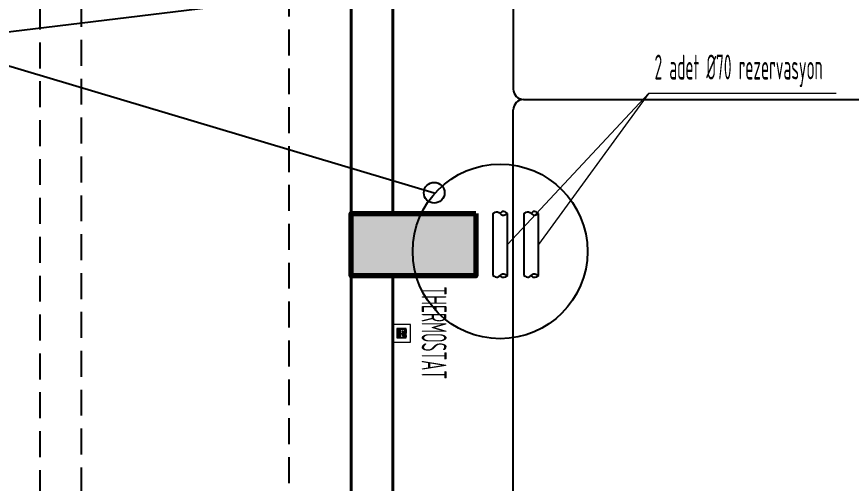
# Model space of a CAD drawing. Header units: centimetres. Extents: x 31 to 22766, y 238 to 3306.
# Drawn here: x 425.8 to 828.1, y 1651.9 to 1877 of the extents above; entities that cross this region are included whole.
import ezdxf
from ezdxf.xclip import XClip

# ---------------------------------------------------------------- set-up
doc = ezdxf.new("R2010")
doc.units = ezdxf.units.CM
doc.header["$XCLIPFRAME"] = 0
for name, pattern in [('ACAD_ISO07W100', [3, 0, -3]), ('HIDDEN', [0.375, 0.25, -0.125]), ('HIDDEN2', [0.1875, 0.125, -0.0625])]:
    doc.linetypes.add(name, pattern=pattern)
for name, color, linetype, lineweight in [('00_BORDA_BETONARME', 5, 'Continuous', 70), ('00_BORDA_DUVAR', 8, 'Continuous', 40), ('00_BORDA_TARAMA', 5, 'Continuous', 9), ('elektr.k anahtar-priz', 4, 'Continuous', 0), ('Elektrik Anahtar Priz.', 4, 'Continuous', 0), ('M-HAP-DATA', 42, 'Continuous', 0)]:
    doc.layers.add(name, color=color, linetype=linetype, lineweight=lineweight)
for name, color, linetype in [('izdüşüm', 8, 'ACAD_ISO07W100'), ('M-CİHAZ', 7, 'Continuous'), ('M-VRF-BORU', 3, 'Continuous')]:
    doc.layers.add(name, color=color, linetype=linetype)
doc.styles.add('240402_MXM-MLT-DD-MG-E-108-200-SUPERPOZE$0$Standard', font='geniso.shx')
doc.styles.add('MENFEZ', font='GENISO.shx')

# ---------------------------------------------------------------- blocks, each defined once
blk = doc.blocks.new('BETONARME PLANI')
at = {"layer": '00_BORDA_TARAMA'}
h = blk.add_hatch(dxfattribs=at)
h.set_pattern_fill('ANSI36', color=256)
h.set_pattern_definition([(45, (25862.2684, -18283.2323), (1.68379802, 6.1739261), [7.9375, -1.5875, 0, -1.5875])])
h.paths.add_polyline_path([(37985.64, 1232.62), (37985.64, 1202.62), (37925.64, 1202.62), (37925.64, 1232.62)])
h.paths.add_polyline_path([(37955.64, 902.62), (37985.64, 902.62), (37985.64, 842.62), (37955.64, 842.62)])
h.paths.add_polyline_path([(37985.64, 1792.62), (37985.64, 1762.62), (37925.64, 1762.62), (37925.64, 1792.62)])
h.paths.add_polyline_path([(37090.64, 842.62), (37130.64, 842.62), (37130.64, 882.62), (37090.64, 882.62)])
h.paths.add_polyline_path([(37985.64, 352.62), (37985.64, 322.62), (37925.64, 322.62), (37925.64, 352.62)])
h.paths.add_polyline_path([(37090.64, 1272.62), (37130.64, 1272.62), (37130.64, 1312.62), (37090.64, 1312.62)])
h.paths.add_polyline_path([(37555.64, 1302.62), (37585.64, 1302.62), (37585.64, 1202.62), (37555.64, 1202.62)])
h.paths.add_polyline_path([(37100.64, 382.62), (37130.64, 382.62), (37130.64, 322.62), (37100.64, 322.62)])
h.paths.add_polyline_path([(37130.64, 1752.62), (37130.64, 1792.62), (37100.64, 1792.62), (37100.64, 1752.62)])
h.paths.add_polyline_path([(37585.64, 352.62), (37585.64, 322.62), (37525.64, 322.62), (37525.64, 352.62)])
h.paths.add_polyline_path([(37585.64, 842.62), (37560.64, 842.62), (37560.64, 992.62), (37585.64, 992.62)])
h.paths.add_polyline_path([(36035.64, 382.62), (36065.64, 382.62), (36065.64, 322.62), (36035.64, 322.62)])
h.paths.add_polyline_path([(36645.64, 1792.62), (36675.64, 1792.62), (36675.64, 1732.62), (36645.64, 1732.62)])
h.paths.add_polyline_path([(35505.64, 382.62), (35535.64, 382.62), (35535.64, 322.62), (35505.64, 322.62)])
h.paths.add_polyline_path([(36065.64, 1792.62), (36065.64, 1767.62), (35915.64, 1767.62), (35915.64, 1792.62)])
h.paths.add_polyline_path([(37585.64, 1792.62), (37585.64, 1762.62), (37525.64, 1762.62), (37525.64, 1792.62)])
h.paths.add_polyline_path([(36645.64, 382.62), (36675.64, 382.62), (36675.64, 322.62), (36645.64, 322.62)])
h.paths.add_polyline_path([(36645.64, 902.62), (36675.64, 902.62), (36675.64, 842.62), (36645.64, 842.62)])
h.paths.add_polyline_path([(36065.64, 1297.62), (36065.64, 1272.62), (35915.64, 1272.62), (35915.64, 1297.62)])
h.paths.add_polyline_path([(35565.64, 1302.62), (35565.64, 1272.62), (35505.64, 1272.62), (35505.64, 1302.62)])
h.paths.add_polyline_path([(36035.64, 902.62), (36065.64, 902.62), (36065.64, 842.62), (36035.64, 842.62)])
h.paths.add_polyline_path([(35505.64, 902.62), (35535.64, 902.62), (35535.64, 842.62), (35505.64, 842.62)])
h.paths.add_polyline_path([(34925.64, 352.62), (34925.64, 322.62), (34865.64, 322.62), (34865.64, 352.62)])
h.paths.add_polyline_path([(34865.64, 992.62), (34890.64, 992.62), (34890.64, 842.62), (34865.64, 842.62)])
h.paths.add_polyline_path([(34925.64, 1792.62), (34925.64, 1762.62), (34865.64, 1762.62), (34865.64, 1792.62)])
h.paths.add_polyline_path([(34925.64, 1302.62), (34925.64, 1272.62), (34865.64, 1272.62), (34865.64, 1302.62)])
h.paths.add_polyline_path([(36645.64, 1332.62), (36675.64, 1332.62), (36675.64, 1272.62), (36645.64, 1272.62)])
h.paths.add_polyline_path([(35505.64, 1762.62), (35505.64, 1792.62), (35565.64, 1792.62), (35565.64, 1762.62)])
at = {"layer": '00_BORDA_BETONARME', "lineweight": 70, "ltscale": 3}
blk.add_lwpolyline([(34925.64, 1302.62), (34925.64, 1272.62), (34865.64, 1272.62), (34865.64, 1302.62)], close=True, dxfattribs=at)
blk = doc.blocks.new('DUVAR PLANI')
at = {"layer": '00_BORDA_DUVAR', "lineweight": 40}
for points in [[(34885.64, 6302.62), (34885.64, 6472.62), (34865.64, 6472.62), (34865.64, 6302.62)], [(34885.64, 6272.62), (34885.64, 6162.62), (34865.64, 6162.62), (34865.64, 6272.62)]]:
    blk.add_lwpolyline(points, dxfattribs=at)
blk.add_blockref('BETONARME PLANI', (0, 5000))
blk = doc.blocks.new('REZERVASYON BOŞLUKLARI')
at = {"color": 6}
blk.add_lwpolyline([(1017.03, -657.97), (383.07, -735.25), (627.03, -807.97)], dxfattribs=at)
blk.add_circle((627.03, -807.97), 5, dxfattribs=at)
blk = doc.blocks.new('G$C59B2B4D2')
at = {"color": 6}
blk.add_blockref('REZERVASYON BOŞLUKLARI', (-647.03, 1767.97), dxfattribs=at)
blk = doc.blocks.new('termostat')
at = {"layer": 'elektr.k anahtar-priz', "lineweight": 5}
for p, q in [((42956.65, 2726.3, -297.18), (42956.65, 2726.15, -297.18)), ((42956.68, 2726.11, -297.18), (42956.69, 2726.11, -297.18)), ((42956.71, 2726.15, -297.18), (42956.71, 2726.3, -297.18)), ((42956.74, 2726.34, -297.18), (42956.79, 2726.34, -297.18)), ((42956.82, 2726.3, -297.18), (42956.82, 2726.15, -297.18)), ((42956.85, 2726.11, -297.18), (42956.86, 2726.11, -297.18)), ((42956.88, 2726.15, -297.18), (42956.88, 2726.3, -297.18)), ((42956.91, 2726.34, -297.18), (42956.97, 2726.34, -297.18)), ((42956.99, 2726.3, -297.18), (42956.99, 2726.15, -297.18)), ((42957.02, 2726.11, -297.18), (42957.03, 2726.11, -297.18)), ((42957.05, 2726.15, -297.18), (42957.05, 2726.3, -297.18)), ((42957.08, 2726.34, -297.18), (42957.14, 2726.34, -297.18)), ((42957.16, 2726.3, -297.18), (42957.16, 2726.15, -297.18)), ((42957.19, 2726.11, -297.18), (42957.2, 2726.11, -297.18)), ((42957.23, 2726.15, -297.18), (42957.23, 2726.3, -297.18)), ((42957.25, 2726.34, -297.18), (42957.31, 2726.34, -297.18)), ((42957.33, 2726.3, -297.18), (42957.33, 2726.15, -297.18)), ((42957.36, 2726.11, -297.18), (42957.37, 2726.11, -297.18)), ((42957.4, 2726.15, -297.18), (42957.4, 2726.3, -297.18)), ((42957.42, 2726.34, -297.18), (42957.48, 2726.34, -297.18)), ((42957.5, 2726.3, -297.18), (42957.5, 2726.15, -297.18)), ((42957.53, 2726.11, -297.18), (42957.54, 2726.11, -297.18)), ((42957.57, 2726.15, -297.18), (42957.57, 2726.3, -297.18)), ((42957.59, 2726.34, -297.18), (42957.65, 2726.34, -297.18)), ((42957.68, 2726.3, -297.18), (42957.68, 2726.15, -297.18)), ((42957.7, 2726.11, -297.18), (42957.71, 2726.11, -297.18)), ((42957.74, 2726.15, -297.18), (42957.74, 2726.3, -297.18)), ((42957.76, 2726.34, -297.18), (42957.82, 2726.34, -297.18)), ((42957.85, 2726.3, -297.18), (42957.85, 2726.15, -297.18)), ((42957.87, 2726.11, -297.18), (42957.88, 2726.11, -297.18)), ((42957.91, 2726.15, -297.18), (42957.91, 2726.3, -297.18)), ((42957.93, 2726.34, -297.18), (42957.99, 2726.34, -297.18)), ((42958.02, 2726.3, -297.18), (42958.02, 2726.15, -297.18)), ((42958.04, 2726.11, -297.18), (42958.05, 2726.11, -297.18)), ((42958.08, 2726.15, -297.18), (42958.08, 2726.3, -297.18)), ((42958.11, 2726.34, -297.18), (42958.16, 2726.34, -297.18)), ((42958.19, 2726.3, -297.18), (42958.19, 2726.15, -297.18)), ((42958.21, 2726.11, -297.18), (42958.22, 2726.11, -297.18)), ((42958.25, 2726.15, -297.18), (42958.25, 2726.3, -297.18)), ((42958.28, 2726.34, -297.18), (42958.33, 2726.34, -297.18)), ((42958.36, 2726.3, -297.18), (42958.36, 2726.15, -297.18)), ((42958.39, 2726.11, -297.18), (42958.39, 2726.11, -297.18)), ((42958.42, 2726.15, -297.18), (42958.42, 2726.3, -297.18)), ((42958.45, 2726.34, -297.18), (42958.5, 2726.34, -297.18)), ((42958.53, 2726.3, -297.18), (42958.53, 2726.15, -297.18)), ((42958.56, 2726.11, -297.18), (42958.57, 2726.11, -297.18)), ((42958.59, 2726.15, -297.18), (42958.59, 2726.3, -297.18)), ((42958.62, 2726.34, -297.18), (42958.67, 2726.34, -297.18)), ((42958.7, 2726.3, -297.18), (42958.7, 2726.15, -297.18)), ((42958.73, 2726.11, -297.18), (42958.74, 2726.11, -297.18)), ((42958.76, 2726.15, -297.18), (42958.76, 2726.3, -297.18)), ((42958.79, 2726.34, -297.18), (42958.84, 2726.34, -297.18)), ((42958.87, 2726.3, -297.18), (42958.87, 2726.15, -297.18)), ((42958.9, 2726.11, -297.18), (42958.91, 2726.11, -297.18)), ((42958.93, 2726.15, -297.18), (42958.93, 2726.3, -297.18)), ((42958.96, 2726.34, -297.18), (42959.02, 2726.34, -297.18)), ((42959.04, 2726.3, -297.18), (42959.04, 2726.15, -297.18)), ((42959.07, 2726.11, -297.18), (42959.08, 2726.11, -297.18)), ((42959.1, 2726.15, -297.18), (42959.1, 2726.3, -297.18)), ((42959.13, 2726.34, -297.18), (42959.19, 2726.34, -297.18)), ((42959.21, 2726.3, -297.18), (42959.21, 2726.15, -297.18)), ((42959.24, 2726.11, -297.18), (42959.25, 2726.11, -297.18)), ((42959.27, 2726.15, -297.18), (42959.27, 2726.3, -297.18)), ((42959.3, 2726.34, -297.18), (42959.36, 2726.34, -297.18)), ((42959.38, 2726.3, -297.18), (42959.38, 2726.15, -297.18)), ((42959.41, 2726.11, -297.18), (42959.42, 2726.11, -297.18)), ((42959.45, 2726.15, -297.18), (42959.45, 2726.3, -297.18)), ((42959.47, 2726.34, -297.18), (42959.53, 2726.34, -297.18)), ((42959.55, 2726.3, -297.18), (42959.55, 2726.15, -297.18)), ((42959.58, 2726.11, -297.18), (42959.59, 2726.11, -297.18)), ((42959.62, 2726.15, -297.18), (42959.62, 2726.3, -297.18)), ((42959.64, 2726.34, -297.18), (42959.7, 2726.34, -297.18)), ((42959.73, 2726.3, -297.18), (42959.73, 2726.15, -297.18)), ((42959.75, 2726.11, -297.18), (42959.76, 2726.11, -297.18)), ((42959.79, 2726.15, -297.18), (42959.79, 2726.3, -297.18)), ((42959.81, 2726.34, -297.18), (42959.87, 2726.34, -297.18)), ((42959.9, 2726.3, -297.18), (42959.9, 2726.15, -297.18)), ((42959.92, 2726.11, -297.18), (42959.93, 2726.11, -297.18)), ((42959.96, 2726.15, -297.18), (42959.96, 2726.3, -297.18)), ((42959.98, 2726.34, -297.18), (42960.04, 2726.34, -297.18)), ((42960.07, 2726.3, -297.18), (42960.07, 2726.15, -297.18)), ((42960.09, 2726.11, -297.18), (42960.1, 2726.11, -297.18)), ((42960.13, 2726.15, -297.18), (42960.13, 2726.3, -297.18)), ((42956.65, 2721.88, -297.18), (42956.65, 2722.03, -297.18)), ((42956.68, 2722.07, -297.18), (42956.69, 2722.07, -297.18)), ((42956.71, 2722.03, -297.18), (42956.71, 2721.88, -297.18)), ((42956.74, 2721.84, -297.18), (42956.79, 2721.84, -297.18)), ((42956.82, 2721.88, -297.18), (42956.82, 2722.03, -297.18)), ((42956.85, 2722.07, -297.18), (42956.86, 2722.07, -297.18)), ((42956.88, 2722.03, -297.18), (42956.88, 2721.88, -297.18)), ((42956.91, 2721.84, -297.18), (42956.97, 2721.84, -297.18)), ((42956.99, 2721.88, -297.18), (42956.99, 2722.03, -297.18)), ((42957.02, 2722.07, -297.18), (42957.03, 2722.07, -297.18)), ((42957.05, 2722.03, -297.18), (42957.05, 2721.88, -297.18)), ((42957.08, 2721.84, -297.18), (42957.14, 2721.84, -297.18)), ((42957.16, 2721.88, -297.18), (42957.16, 2722.03, -297.18)), ((42957.19, 2722.07, -297.18), (42957.2, 2722.07, -297.18)), ((42957.23, 2722.03, -297.18), (42957.23, 2721.88, -297.18)), ((42957.25, 2721.84, -297.18), (42957.31, 2721.84, -297.18)), ((42957.33, 2721.88, -297.18), (42957.33, 2722.03, -297.18)), ((42957.36, 2722.07, -297.18), (42957.37, 2722.07, -297.18)), ((42957.4, 2722.03, -297.18), (42957.4, 2721.88, -297.18)), ((42957.42, 2721.84, -297.18), (42957.48, 2721.84, -297.18)), ((42957.5, 2721.88, -297.18), (42957.5, 2722.03, -297.18)), ((42957.53, 2722.07, -297.18), (42957.54, 2722.07, -297.18)), ((42957.57, 2722.03, -297.18), (42957.57, 2721.88, -297.18)), ((42957.59, 2721.84, -297.18), (42957.65, 2721.84, -297.18)), ((42957.68, 2721.88, -297.18), (42957.68, 2722.03, -297.18)), ((42957.7, 2722.07, -297.18), (42957.71, 2722.07, -297.18)), ((42957.74, 2722.03, -297.18), (42957.74, 2721.88, -297.18)), ((42957.76, 2721.84, -297.18), (42957.82, 2721.84, -297.18)), ((42957.85, 2721.88, -297.18), (42957.85, 2722.03, -297.18)), ((42957.87, 2722.07, -297.18), (42957.88, 2722.07, -297.18)), ((42957.91, 2722.03, -297.18), (42957.91, 2721.88, -297.18)), ((42957.93, 2721.84, -297.18), (42957.99, 2721.84, -297.18)), ((42958.02, 2721.88, -297.18), (42958.02, 2722.03, -297.18)), ((42958.04, 2722.07, -297.18), (42958.05, 2722.07, -297.18)), ((42958.08, 2722.03, -297.18), (42958.08, 2721.88, -297.18)), ((42958.11, 2721.84, -297.18), (42958.16, 2721.84, -297.18)), ((42958.19, 2721.88, -297.18), (42958.19, 2722.03, -297.18)), ((42958.21, 2722.07, -297.18), (42958.22, 2722.07, -297.18)), ((42958.25, 2722.03, -297.18), (42958.25, 2721.88, -297.18)), ((42958.28, 2721.84, -297.18), (42958.33, 2721.84, -297.18)), ((42958.36, 2721.88, -297.18), (42958.36, 2722.03, -297.18)), ((42958.39, 2722.07, -297.18), (42958.39, 2722.07, -297.18)), ((42958.42, 2722.03, -297.18), (42958.42, 2721.88, -297.18)), ((42958.45, 2721.84, -297.18), (42958.5, 2721.84, -297.18)), ((42958.53, 2721.88, -297.18), (42958.53, 2722.03, -297.18)), ((42958.56, 2722.07, -297.18), (42958.57, 2722.07, -297.18)), ((42958.59, 2722.03, -297.18), (42958.59, 2721.88, -297.18)), ((42958.62, 2721.84, -297.18), (42958.67, 2721.84, -297.18)), ((42958.7, 2721.88, -297.18), (42958.7, 2722.03, -297.18)), ((42958.73, 2722.07, -297.18), (42958.74, 2722.07, -297.18)), ((42958.76, 2722.03, -297.18), (42958.76, 2721.88, -297.18)), ((42958.79, 2721.84, -297.18), (42958.84, 2721.84, -297.18)), ((42958.87, 2721.88, -297.18), (42958.87, 2722.03, -297.18)), ((42958.9, 2722.07, -297.18), (42958.91, 2722.07, -297.18)), ((42958.93, 2722.03, -297.18), (42958.93, 2721.88, -297.18)), ((42958.96, 2721.84, -297.18), (42959.02, 2721.84, -297.18)), ((42959.04, 2721.88, -297.18), (42959.04, 2722.03, -297.18)), ((42959.07, 2722.07, -297.18), (42959.08, 2722.07, -297.18)), ((42959.1, 2722.03, -297.18), (42959.1, 2721.88, -297.18)), ((42959.13, 2721.84, -297.18), (42959.19, 2721.84, -297.18)), ((42959.21, 2721.88, -297.18), (42959.21, 2722.03, -297.18)), ((42959.24, 2722.07, -297.18), (42959.25, 2722.07, -297.18)), ((42959.27, 2722.03, -297.18), (42959.27, 2721.88, -297.18)), ((42959.3, 2721.84, -297.18), (42959.36, 2721.84, -297.18)), ((42959.38, 2721.88, -297.18), (42959.38, 2722.03, -297.18)), ((42959.41, 2722.07, -297.18), (42959.42, 2722.07, -297.18)), ((42959.45, 2722.03, -297.18), (42959.45, 2721.88, -297.18)), ((42959.47, 2721.84, -297.18), (42959.53, 2721.84, -297.18)), ((42959.55, 2721.88, -297.18), (42959.55, 2722.03, -297.18)), ((42959.58, 2722.07, -297.18), (42959.59, 2722.07, -297.18)), ((42959.62, 2722.03, -297.18), (42959.62, 2721.88, -297.18)), ((42959.64, 2721.84, -297.18), (42959.7, 2721.84, -297.18)), ((42959.73, 2721.88, -297.18), (42959.73, 2722.03, -297.18)), ((42959.75, 2722.07, -297.18), (42959.76, 2722.07, -297.18)), ((42959.79, 2722.03, -297.18), (42959.79, 2721.88, -297.18)), ((42959.81, 2721.84, -297.18), (42959.87, 2721.84, -297.18)), ((42959.9, 2721.88, -297.18), (42959.9, 2722.03, -297.18)), ((42959.92, 2722.07, -297.18), (42959.93, 2722.07, -297.18)), ((42959.96, 2722.03, -297.18), (42959.96, 2721.88, -297.18)), ((42959.98, 2721.84, -297.18), (42960.04, 2721.84, -297.18)), ((42960.07, 2721.88, -297.18), (42960.07, 2722.03, -297.18)), ((42960.09, 2722.07, -297.18), (42960.1, 2722.07, -297.18)), ((42960.13, 2722.03, -297.18), (42960.13, 2721.88, -297.18))]:
    blk.add_line(p, q, dxfattribs=at)
at = {"layer": 'elektr.k anahtar-priz', "color": 6, "lineweight": 5}
for points in [[(42954.14, 2719.84), (42962.64, 2719.84), (42962.64, 2728.34), (42954.14, 2728.34)], [(42956.14, 2721.84), (42960.64, 2721.84), (42960.64, 2726.34), (42956.14, 2726.34)]]:
    blk.add_lwpolyline(points, close=True, dxfattribs=at)
at = {"layer": 'elektr.k anahtar-priz', "lineweight": 5}
for points in [[(42956.33, 2722.99), (42960.42, 2722.99), (42960.42, 2725.9), (42956.33, 2725.9)], [(42956.5, 2723.36), (42960.23, 2723.36), (42960.23, 2725.5), (42956.5, 2725.5)], [(42957.4, 2724.34), (42957.47, 2724.65), (42957.43, 2724.73), (42957.34, 2724.65), (42957.27, 2724.34), (42957.34, 2724.28)], [(42957.35, 2724.26), (42957.39, 2724.19), (42957.72, 2724.19), (42957.8, 2724.27), (42957.75, 2724.32), (42957.41, 2724.32)], [(42957.44, 2724.75), (42957.48, 2724.67), (42957.81, 2724.67), (42957.89, 2724.75), (42957.84, 2724.8), (42957.5, 2724.8)], [(42957.53, 2725.23), (42957.57, 2725.16), (42957.9, 2725.16), (42957.99, 2725.23), (42957.93, 2725.28), (42957.6, 2725.28)], [(42957.99, 2724.83), (42958.06, 2725.14), (42958.02, 2725.21), (42957.93, 2725.13), (42957.86, 2724.82), (42957.92, 2724.77)], [(42958.21, 2724.83), (42958.27, 2725.14), (42958.23, 2725.21), (42958.14, 2725.13), (42958.08, 2724.82), (42958.14, 2724.77)], [(42958.58, 2724.34), (42958.64, 2724.65), (42958.6, 2724.73), (42958.51, 2724.65), (42958.45, 2724.34), (42958.51, 2724.28)], [(42958.68, 2724.83), (42958.75, 2725.14), (42958.71, 2725.21), (42958.62, 2725.13), (42958.55, 2724.82), (42958.62, 2724.77)], [(42958.83, 2724.34), (42958.9, 2724.65), (42958.86, 2724.73), (42958.77, 2724.65), (42958.7, 2724.34), (42958.77, 2724.28)], [(42958.78, 2724.26), (42958.82, 2724.19), (42959.15, 2724.19), (42959.23, 2724.27), (42959.17, 2724.32), (42958.84, 2724.32)], [(42958.93, 2724.83), (42958.99, 2725.14), (42958.95, 2725.21), (42958.86, 2725.13), (42958.8, 2724.82), (42958.86, 2724.77)], [(42958.96, 2725.23), (42959, 2725.16), (42959.33, 2725.16), (42959.42, 2725.23), (42959.36, 2725.28), (42959.02, 2725.28)], [(42959.31, 2724.34), (42959.37, 2724.65), (42959.33, 2724.73), (42959.24, 2724.65), (42959.18, 2724.34), (42959.24, 2724.28)], [(42959.42, 2724.83), (42959.49, 2725.14), (42959.44, 2725.21), (42959.36, 2725.13), (42959.29, 2724.82), (42959.35, 2724.77)], [(42959.8, 2724.91), (42959.83, 2725.03), (42959.81, 2725.06), (42959.78, 2725.03), (42959.75, 2724.91), (42959.78, 2724.89)], [(42959.79, 2724.87), (42959.8, 2724.84), (42959.95, 2724.84), (42959.98, 2724.87), (42959.96, 2724.89), (42959.81, 2724.89)], [(42959.85, 2725.11), (42959.87, 2725.22), (42959.86, 2725.25), (42959.82, 2725.22), (42959.8, 2725.1), (42959.82, 2725.08)], [(42959.86, 2725.27), (42959.88, 2725.24), (42960.02, 2725.24), (42960.06, 2725.27), (42960.03, 2725.29), (42959.89, 2725.29)]]:
    blk.add_lwpolyline(points, close=True, dxfattribs=at)
at = {"layer": 'elektr.k anahtar-priz', "lineweight": 5, "elevation": -297.18}
blk.add_lwpolyline([(42958.15, 2724.75), (42958.19, 2724.67), (42958.52, 2724.67), (42958.6, 2724.75), (42958.54, 2724.8), (42958.21, 2724.8)], close=True, dxfattribs=at)
at = {"layer": 'elektr.k anahtar-priz', "lineweight": 5}
for points in [[(42957.85, 2722.57), (42957.7, 2722.57), (42957.86, 2722.45)], [(42957.94, 2722.57), (42958.08, 2722.57), (42957.92, 2722.45)], [(42958.81, 2722.46), (42958.67, 2722.46), (42958.83, 2722.58)], [(42958.9, 2722.46), (42959.05, 2722.46), (42958.89, 2722.58)]]:
    blk.add_lwpolyline(points, dxfattribs=at)
for centre, radius in [((42958.64, 2724.24, -297.18), 0.0352), ((42959.7, 2725.23, -297.18), 0.0522), ((42956.92, 2722.52, -297.18), 0.106)]:
    blk.add_circle(centre, radius, dxfattribs=at)
at = {"layer": 'elektr.k anahtar-priz', "lineweight": 5, "extrusion": (0, 0, -1)}
for centre in [(-42956.92, 2722.52, 297.18), (-42957.89, 2722.52, 297.18), (-42958.86, 2722.52, 297.18), (-42959.83, 2722.52, 297.18)]:
    blk.add_circle(centre, 0.347, dxfattribs=at)
for centre, radius, start, end in [((-42957.64, 2722.59, 297.18), 0.03, 307.2092, 90), ((-42957.85, 2722.43, 297.18), 0.025, 180, 307.2092), ((-42957.85, 2722.6, 297.18), 0.025, 90, 180), ((-42957.85, 2722.6, 297.18), 0.025, 180, 270), ((-42957.85, 2722.43, 297.18), 0.025, 127.2092, 180), ((-42958.9, 2722.6, 297.18), 0.025, 0, 127.2092), ((-42958.9, 2722.6, 297.18), 0.025, 307.2092, 0), ((-42958.9, 2722.43, 297.18), 0.025, 0, 90), ((-42958.9, 2722.43, 297.18), 0.025, 270, 0), ((-42959.11, 2722.44, 297.18), 0.03, 127.2092, 270), ((-42959.64, 2722.47, 297.18), 0.025, 346.8608, 90), ((-42959.64, 2722.47, 297.18), 0.025, 90, 166.8608), ((-42959.78, 2722.32, 297.18), 0.025, 180, 283.1392), ((-42959.78, 2722.32, 297.18), 0.025, 103.1392, 180), ((-42959.87, 2722.71, 297.18), 0.025, 0, 103.1392), ((-42959.87, 2722.71, 297.18), 0.025, 283.1392, 0), ((-42959.87, 2722.32, 297.18), 0.025, 0, 76.8608), ((-42959.87, 2722.32, 297.18), 0.025, 256.8608, 0), ((-42960.02, 2722.56, 297.18), 0.025, 270, 346.8608), ((-42960.02, 2722.47, 297.18), 0.025, 13.1392, 90), ((-42960.02, 2722.56, 297.18), 0.025, 166.8608, 270), ((-42960.02, 2722.47, 297.18), 0.025, 90, 193.1392)]:
    blk.add_arc(centre, radius, start, end, dxfattribs=at)
at = {"layer": 'elektr.k anahtar-priz', "lineweight": 5}
for centre, radius, start, end in [((42957.94, 2722.6, -297.18), 0.025, 90, 180), ((42957.94, 2722.6, -297.18), 0.025, 180, 270), ((42957.94, 2722.43, -297.18), 0.025, 127.2092, 180), ((42957.94, 2722.43, -297.18), 0.025, 180, 307.2092), ((42958.14, 2722.59, -297.18), 0.03, 307.2092, 90), ((42958.61, 2722.44, -297.18), 0.03, 127.2092, 270), ((42958.81, 2722.6, -297.18), 0.025, 0, 127.2092), ((42958.81, 2722.43, -297.18), 0.025, 0, 90), ((42958.81, 2722.43, -297.18), 0.025, 270, 0), ((42958.81, 2722.6, -297.18), 0.025, 307.2092, 0), ((42959.64, 2722.56, -297.18), 0.025, 166.8608, 270), ((42959.64, 2722.56, -297.18), 0.025, 270, 346.8608), ((42959.78, 2722.71, -297.18), 0.025, 0, 103.1392), ((42959.78, 2722.71, -297.18), 0.025, 283.1392, 0)]:
    blk.add_arc(centre, radius, start, end, dxfattribs=at)
for points, weights in [([(42956.62, 2726.34, -297.18), (42956.65, 2726.34, -297.18), (42956.65, 2726.3, -297.18)], [1, 0.707106781187, 1]), ([(42956.65, 2726.15, -297.18), (42956.65, 2726.11, -297.18), (42956.68, 2726.11, -297.18)], [1, 0.707106781187, 1]), ([(42956.69, 2726.11, -297.18), (42956.71, 2726.11, -297.18), (42956.71, 2726.15, -297.18)], [1, 0.707106781187, 1]), ([(42956.71, 2726.3, -297.18), (42956.71, 2726.34, -297.18), (42956.74, 2726.34, -297.18)], [1, 0.707106781187, 1]), ([(42956.79, 2726.34, -297.18), (42956.82, 2726.34, -297.18), (42956.82, 2726.3, -297.18)], [1, 0.707106781187, 1]), ([(42956.82, 2726.15, -297.18), (42956.82, 2726.11, -297.18), (42956.85, 2726.11, -297.18)], [1, 0.707106781187, 1]), ([(42956.86, 2726.11, -297.18), (42956.88, 2726.11, -297.18), (42956.88, 2726.15, -297.18)], [1, 0.707106781187, 1]), ([(42956.88, 2726.3, -297.18), (42956.88, 2726.34, -297.18), (42956.91, 2726.34, -297.18)], [1, 0.707106781187, 1]), ([(42956.97, 2726.34, -297.18), (42956.99, 2726.34, -297.18), (42956.99, 2726.3, -297.18)], [1, 0.707106781187, 1]), ([(42956.99, 2726.15, -297.18), (42956.99, 2726.11, -297.18), (42957.02, 2726.11, -297.18)], [1, 0.707106781187, 1]), ([(42957.03, 2726.11, -297.18), (42957.05, 2726.11, -297.18), (42957.05, 2726.15, -297.18)], [1, 0.707106781187, 1]), ([(42957.05, 2726.3, -297.18), (42957.05, 2726.34, -297.18), (42957.08, 2726.34, -297.18)], [1, 0.707106781187, 1]), ([(42957.14, 2726.34, -297.18), (42957.16, 2726.34, -297.18), (42957.16, 2726.3, -297.18)], [1, 0.707106781187, 1]), ([(42957.16, 2726.15, -297.18), (42957.16, 2726.11, -297.18), (42957.19, 2726.11, -297.18)], [1, 0.707106781187, 1]), ([(42957.2, 2726.11, -297.18), (42957.23, 2726.11, -297.18), (42957.23, 2726.15, -297.18)], [1, 0.707106781187, 1]), ([(42957.23, 2726.3, -297.18), (42957.23, 2726.34, -297.18), (42957.25, 2726.34, -297.18)], [1, 0.707106781187, 1]), ([(42957.31, 2726.34, -297.18), (42957.33, 2726.34, -297.18), (42957.33, 2726.3, -297.18)], [1, 0.707106781187, 1]), ([(42957.33, 2726.15, -297.18), (42957.33, 2726.11, -297.18), (42957.36, 2726.11, -297.18)], [1, 0.707106781187, 1]), ([(42957.37, 2726.11, -297.18), (42957.4, 2726.11, -297.18), (42957.4, 2726.15, -297.18)], [1, 0.707106781187, 1]), ([(42957.4, 2726.3, -297.18), (42957.4, 2726.34, -297.18), (42957.42, 2726.34, -297.18)], [1, 0.707106781187, 1]), ([(42957.48, 2726.34, -297.18), (42957.5, 2726.34, -297.18), (42957.5, 2726.3, -297.18)], [1, 0.707106781187, 1]), ([(42957.5, 2726.15, -297.18), (42957.5, 2726.11, -297.18), (42957.53, 2726.11, -297.18)], [1, 0.707106781187, 1]), ([(42957.54, 2726.11, -297.18), (42957.57, 2726.11, -297.18), (42957.57, 2726.15, -297.18)], [1, 0.707106781187, 1]), ([(42957.57, 2726.3, -297.18), (42957.57, 2726.34, -297.18), (42957.59, 2726.34, -297.18)], [1, 0.707106781187, 1]), ([(42957.65, 2726.34, -297.18), (42957.68, 2726.34, -297.18), (42957.68, 2726.3, -297.18)], [1, 0.707106781187, 1]), ([(42957.68, 2726.15, -297.18), (42957.68, 2726.11, -297.18), (42957.7, 2726.11, -297.18)], [1, 0.707106781187, 1]), ([(42957.71, 2726.11, -297.18), (42957.74, 2726.11, -297.18), (42957.74, 2726.15, -297.18)], [1, 0.707106781187, 1]), ([(42957.74, 2726.3, -297.18), (42957.74, 2726.34, -297.18), (42957.76, 2726.34, -297.18)], [1, 0.707106781187, 1]), ([(42957.82, 2726.34, -297.18), (42957.85, 2726.34, -297.18), (42957.85, 2726.3, -297.18)], [1, 0.707106781187, 1]), ([(42957.85, 2726.15, -297.18), (42957.85, 2726.11, -297.18), (42957.87, 2726.11, -297.18)], [1, 0.707106781187, 1]), ([(42957.88, 2726.11, -297.18), (42957.91, 2726.11, -297.18), (42957.91, 2726.15, -297.18)], [1, 0.707106781187, 1]), ([(42957.91, 2726.3, -297.18), (42957.91, 2726.34, -297.18), (42957.93, 2726.34, -297.18)], [1, 0.707106781187, 1]), ([(42957.99, 2726.34, -297.18), (42958.02, 2726.34, -297.18), (42958.02, 2726.3, -297.18)], [1, 0.707106781187, 1]), ([(42958.02, 2726.15, -297.18), (42958.02, 2726.11, -297.18), (42958.04, 2726.11, -297.18)], [1, 0.707106781187, 1]), ([(42958.05, 2726.11, -297.18), (42958.08, 2726.11, -297.18), (42958.08, 2726.15, -297.18)], [1, 0.707106781187, 1]), ([(42958.08, 2726.3, -297.18), (42958.08, 2726.34, -297.18), (42958.11, 2726.34, -297.18)], [1, 0.707106781187, 1]), ([(42958.16, 2726.34, -297.18), (42958.19, 2726.34, -297.18), (42958.19, 2726.3, -297.18)], [1, 0.707106781187, 1]), ([(42958.19, 2726.15, -297.18), (42958.19, 2726.11, -297.18), (42958.21, 2726.11, -297.18)], [1, 0.707106781187, 1]), ([(42958.22, 2726.11, -297.18), (42958.25, 2726.11, -297.18), (42958.25, 2726.15, -297.18)], [1, 0.707106781187, 1]), ([(42958.25, 2726.3, -297.18), (42958.25, 2726.34, -297.18), (42958.28, 2726.34, -297.18)], [1, 0.707106781187, 1]), ([(42958.33, 2726.34, -297.18), (42958.36, 2726.34, -297.18), (42958.36, 2726.3, -297.18)], [1, 0.707106781187, 1]), ([(42958.36, 2726.15, -297.18), (42958.36, 2726.11, -297.18), (42958.39, 2726.11, -297.18)], [1, 0.707106781187, 1]), ([(42958.39, 2726.11, -297.18), (42958.42, 2726.11, -297.18), (42958.42, 2726.15, -297.18)], [1, 0.707106781187, 1]), ([(42958.42, 2726.3, -297.18), (42958.42, 2726.34, -297.18), (42958.45, 2726.34, -297.18)], [1, 0.707106781187, 1]), ([(42958.5, 2726.34, -297.18), (42958.53, 2726.34, -297.18), (42958.53, 2726.3, -297.18)], [1, 0.707106781187, 1]), ([(42958.53, 2726.15, -297.18), (42958.53, 2726.11, -297.18), (42958.56, 2726.11, -297.18)], [1, 0.707106781187, 1]), ([(42958.57, 2726.11, -297.18), (42958.59, 2726.11, -297.18), (42958.59, 2726.15, -297.18)], [1, 0.707106781187, 1]), ([(42958.59, 2726.3, -297.18), (42958.59, 2726.34, -297.18), (42958.62, 2726.34, -297.18)], [1, 0.707106781187, 1]), ([(42958.67, 2726.34, -297.18), (42958.7, 2726.34, -297.18), (42958.7, 2726.3, -297.18)], [1, 0.707106781187, 1]), ([(42958.7, 2726.15, -297.18), (42958.7, 2726.11, -297.18), (42958.73, 2726.11, -297.18)], [1, 0.707106781187, 1]), ([(42958.74, 2726.11, -297.18), (42958.76, 2726.11, -297.18), (42958.76, 2726.15, -297.18)], [1, 0.707106781187, 1]), ([(42958.76, 2726.3, -297.18), (42958.76, 2726.34, -297.18), (42958.79, 2726.34, -297.18)], [1, 0.707106781187, 1]), ([(42958.84, 2726.34, -297.18), (42958.87, 2726.34, -297.18), (42958.87, 2726.3, -297.18)], [1, 0.707106781187, 1]), ([(42958.87, 2726.15, -297.18), (42958.87, 2726.11, -297.18), (42958.9, 2726.11, -297.18)], [1, 0.707106781187, 1]), ([(42958.91, 2726.11, -297.18), (42958.93, 2726.11, -297.18), (42958.93, 2726.15, -297.18)], [1, 0.707106781187, 1]), ([(42958.93, 2726.3, -297.18), (42958.93, 2726.34, -297.18), (42958.96, 2726.34, -297.18)], [1, 0.707106781187, 1]), ([(42959.02, 2726.34, -297.18), (42959.04, 2726.34, -297.18), (42959.04, 2726.3, -297.18)], [1, 0.707106781187, 1]), ([(42959.04, 2726.15, -297.18), (42959.04, 2726.11, -297.18), (42959.07, 2726.11, -297.18)], [1, 0.707106781187, 1]), ([(42959.08, 2726.11, -297.18), (42959.1, 2726.11, -297.18), (42959.1, 2726.15, -297.18)], [1, 0.707106781187, 1]), ([(42959.1, 2726.3, -297.18), (42959.1, 2726.34, -297.18), (42959.13, 2726.34, -297.18)], [1, 0.707106781187, 1]), ([(42959.19, 2726.34, -297.18), (42959.21, 2726.34, -297.18), (42959.21, 2726.3, -297.18)], [1, 0.707106781187, 1]), ([(42959.21, 2726.15, -297.18), (42959.21, 2726.11, -297.18), (42959.24, 2726.11, -297.18)], [1, 0.707106781187, 1]), ([(42959.25, 2726.11, -297.18), (42959.27, 2726.11, -297.18), (42959.27, 2726.15, -297.18)], [1, 0.707106781187, 1]), ([(42959.27, 2726.3, -297.18), (42959.27, 2726.34, -297.18), (42959.3, 2726.34, -297.18)], [1, 0.707106781187, 1]), ([(42959.36, 2726.34, -297.18), (42959.38, 2726.34, -297.18), (42959.38, 2726.3, -297.18)], [1, 0.707106781187, 1]), ([(42959.38, 2726.15, -297.18), (42959.38, 2726.11, -297.18), (42959.41, 2726.11, -297.18)], [1, 0.707106781187, 1]), ([(42959.42, 2726.11, -297.18), (42959.45, 2726.11, -297.18), (42959.45, 2726.15, -297.18)], [1, 0.707106781187, 1]), ([(42959.45, 2726.3, -297.18), (42959.45, 2726.34, -297.18), (42959.47, 2726.34, -297.18)], [1, 0.707106781187, 1]), ([(42959.53, 2726.34, -297.18), (42959.55, 2726.34, -297.18), (42959.55, 2726.3, -297.18)], [1, 0.707106781187, 1]), ([(42959.55, 2726.15, -297.18), (42959.55, 2726.11, -297.18), (42959.58, 2726.11, -297.18)], [1, 0.707106781187, 1]), ([(42959.59, 2726.11, -297.18), (42959.62, 2726.11, -297.18), (42959.62, 2726.15, -297.18)], [1, 0.707106781187, 1]), ([(42959.62, 2726.3, -297.18), (42959.62, 2726.34, -297.18), (42959.64, 2726.34, -297.18)], [1, 0.707106781187, 1]), ([(42959.7, 2726.34, -297.18), (42959.73, 2726.34, -297.18), (42959.73, 2726.3, -297.18)], [1, 0.707106781187, 1]), ([(42959.73, 2726.15, -297.18), (42959.73, 2726.11, -297.18), (42959.75, 2726.11, -297.18)], [1, 0.707106781187, 1]), ([(42959.76, 2726.11, -297.18), (42959.79, 2726.11, -297.18), (42959.79, 2726.15, -297.18)], [1, 0.707106781187, 1]), ([(42959.79, 2726.3, -297.18), (42959.79, 2726.34, -297.18), (42959.81, 2726.34, -297.18)], [1, 0.707106781187, 1]), ([(42959.87, 2726.34, -297.18), (42959.9, 2726.34, -297.18), (42959.9, 2726.3, -297.18)], [1, 0.707106781187, 1]), ([(42959.9, 2726.15, -297.18), (42959.9, 2726.11, -297.18), (42959.92, 2726.11, -297.18)], [1, 0.707106781187, 1]), ([(42959.93, 2726.11, -297.18), (42959.96, 2726.11, -297.18), (42959.96, 2726.15, -297.18)], [1, 0.707106781187, 1]), ([(42959.96, 2726.3, -297.18), (42959.96, 2726.34, -297.18), (42959.98, 2726.34, -297.18)], [1, 0.707106781187, 1]), ([(42960.04, 2726.34, -297.18), (42960.07, 2726.34, -297.18), (42960.07, 2726.3, -297.18)], [1, 0.707106781187, 1]), ([(42960.07, 2726.15, -297.18), (42960.07, 2726.11, -297.18), (42960.09, 2726.11, -297.18)], [1, 0.707106781187, 1]), ([(42960.1, 2726.11, -297.18), (42960.13, 2726.11, -297.18), (42960.13, 2726.15, -297.18)], [1, 0.707106781187, 1]), ([(42960.13, 2726.3, -297.18), (42960.13, 2726.34, -297.18), (42960.16, 2726.34, -297.18)], [1, 0.707106781187, 1]), ([(42956.62, 2721.84, -297.18), (42956.65, 2721.84, -297.18), (42956.65, 2721.88, -297.18)], [1, 0.707106781187, 1]), ([(42956.65, 2722.03, -297.18), (42956.65, 2722.07, -297.18), (42956.68, 2722.07, -297.18)], [1, 0.707106781187, 1]), ([(42956.69, 2722.07, -297.18), (42956.71, 2722.07, -297.18), (42956.71, 2722.03, -297.18)], [1, 0.707106781187, 1]), ([(42956.71, 2721.88, -297.18), (42956.71, 2721.84, -297.18), (42956.74, 2721.84, -297.18)], [1, 0.707106781187, 1]), ([(42956.79, 2721.84, -297.18), (42956.82, 2721.84, -297.18), (42956.82, 2721.88, -297.18)], [1, 0.707106781187, 1]), ([(42956.82, 2722.03, -297.18), (42956.82, 2722.07, -297.18), (42956.85, 2722.07, -297.18)], [1, 0.707106781187, 1]), ([(42956.86, 2722.07, -297.18), (42956.88, 2722.07, -297.18), (42956.88, 2722.03, -297.18)], [1, 0.707106781187, 1]), ([(42956.88, 2721.88, -297.18), (42956.88, 2721.84, -297.18), (42956.91, 2721.84, -297.18)], [1, 0.707106781187, 1]), ([(42956.97, 2721.84, -297.18), (42956.99, 2721.84, -297.18), (42956.99, 2721.88, -297.18)], [1, 0.707106781187, 1]), ([(42956.99, 2722.03, -297.18), (42956.99, 2722.07, -297.18), (42957.02, 2722.07, -297.18)], [1, 0.707106781187, 1]), ([(42957.03, 2722.07, -297.18), (42957.05, 2722.07, -297.18), (42957.05, 2722.03, -297.18)], [1, 0.707106781187, 1]), ([(42957.05, 2721.88, -297.18), (42957.05, 2721.84, -297.18), (42957.08, 2721.84, -297.18)], [1, 0.707106781187, 1]), ([(42957.14, 2721.84, -297.18), (42957.16, 2721.84, -297.18), (42957.16, 2721.88, -297.18)], [1, 0.707106781187, 1]), ([(42957.16, 2722.03, -297.18), (42957.16, 2722.07, -297.18), (42957.19, 2722.07, -297.18)], [1, 0.707106781187, 1]), ([(42957.2, 2722.07, -297.18), (42957.23, 2722.07, -297.18), (42957.23, 2722.03, -297.18)], [1, 0.707106781187, 1]), ([(42957.23, 2721.88, -297.18), (42957.23, 2721.84, -297.18), (42957.25, 2721.84, -297.18)], [1, 0.707106781187, 1]), ([(42957.31, 2721.84, -297.18), (42957.33, 2721.84, -297.18), (42957.33, 2721.88, -297.18)], [1, 0.707106781187, 1]), ([(42957.33, 2722.03, -297.18), (42957.33, 2722.07, -297.18), (42957.36, 2722.07, -297.18)], [1, 0.707106781187, 1]), ([(42957.37, 2722.07, -297.18), (42957.4, 2722.07, -297.18), (42957.4, 2722.03, -297.18)], [1, 0.707106781187, 1]), ([(42957.4, 2721.88, -297.18), (42957.4, 2721.84, -297.18), (42957.42, 2721.84, -297.18)], [1, 0.707106781187, 1]), ([(42957.48, 2721.84, -297.18), (42957.5, 2721.84, -297.18), (42957.5, 2721.88, -297.18)], [1, 0.707106781187, 1]), ([(42957.5, 2722.03, -297.18), (42957.5, 2722.07, -297.18), (42957.53, 2722.07, -297.18)], [1, 0.707106781187, 1]), ([(42957.54, 2722.07, -297.18), (42957.57, 2722.07, -297.18), (42957.57, 2722.03, -297.18)], [1, 0.707106781187, 1]), ([(42957.57, 2721.88, -297.18), (42957.57, 2721.84, -297.18), (42957.59, 2721.84, -297.18)], [1, 0.707106781187, 1]), ([(42957.65, 2721.84, -297.18), (42957.68, 2721.84, -297.18), (42957.68, 2721.88, -297.18)], [1, 0.707106781187, 1]), ([(42957.68, 2722.03, -297.18), (42957.68, 2722.07, -297.18), (42957.7, 2722.07, -297.18)], [1, 0.707106781187, 1]), ([(42957.71, 2722.07, -297.18), (42957.74, 2722.07, -297.18), (42957.74, 2722.03, -297.18)], [1, 0.707106781187, 1]), ([(42957.74, 2721.88, -297.18), (42957.74, 2721.84, -297.18), (42957.76, 2721.84, -297.18)], [1, 0.707106781187, 1]), ([(42957.82, 2721.84, -297.18), (42957.85, 2721.84, -297.18), (42957.85, 2721.88, -297.18)], [1, 0.707106781187, 1]), ([(42957.85, 2722.03, -297.18), (42957.85, 2722.07, -297.18), (42957.87, 2722.07, -297.18)], [1, 0.707106781187, 1]), ([(42957.88, 2722.07, -297.18), (42957.91, 2722.07, -297.18), (42957.91, 2722.03, -297.18)], [1, 0.707106781187, 1]), ([(42957.91, 2721.88, -297.18), (42957.91, 2721.84, -297.18), (42957.93, 2721.84, -297.18)], [1, 0.707106781187, 1]), ([(42957.99, 2721.84, -297.18), (42958.02, 2721.84, -297.18), (42958.02, 2721.88, -297.18)], [1, 0.707106781187, 1]), ([(42958.02, 2722.03, -297.18), (42958.02, 2722.07, -297.18), (42958.04, 2722.07, -297.18)], [1, 0.707106781187, 1]), ([(42958.05, 2722.07, -297.18), (42958.08, 2722.07, -297.18), (42958.08, 2722.03, -297.18)], [1, 0.707106781187, 1]), ([(42958.08, 2721.88, -297.18), (42958.08, 2721.84, -297.18), (42958.11, 2721.84, -297.18)], [1, 0.707106781187, 1]), ([(42958.16, 2721.84, -297.18), (42958.19, 2721.84, -297.18), (42958.19, 2721.88, -297.18)], [1, 0.707106781187, 1]), ([(42958.19, 2722.03, -297.18), (42958.19, 2722.07, -297.18), (42958.21, 2722.07, -297.18)], [1, 0.707106781187, 1]), ([(42958.22, 2722.07, -297.18), (42958.25, 2722.07, -297.18), (42958.25, 2722.03, -297.18)], [1, 0.707106781187, 1]), ([(42958.25, 2721.88, -297.18), (42958.25, 2721.84, -297.18), (42958.28, 2721.84, -297.18)], [1, 0.707106781187, 1]), ([(42958.33, 2721.84, -297.18), (42958.36, 2721.84, -297.18), (42958.36, 2721.88, -297.18)], [1, 0.707106781187, 1]), ([(42958.36, 2722.03, -297.18), (42958.36, 2722.07, -297.18), (42958.39, 2722.07, -297.18)], [1, 0.707106781187, 1]), ([(42958.39, 2722.07, -297.18), (42958.42, 2722.07, -297.18), (42958.42, 2722.03, -297.18)], [1, 0.707106781187, 1]), ([(42958.42, 2721.88, -297.18), (42958.42, 2721.84, -297.18), (42958.45, 2721.84, -297.18)], [1, 0.707106781187, 1]), ([(42958.5, 2721.84, -297.18), (42958.53, 2721.84, -297.18), (42958.53, 2721.88, -297.18)], [1, 0.707106781187, 1]), ([(42958.53, 2722.03, -297.18), (42958.53, 2722.07, -297.18), (42958.56, 2722.07, -297.18)], [1, 0.707106781187, 1]), ([(42958.57, 2722.07, -297.18), (42958.59, 2722.07, -297.18), (42958.59, 2722.03, -297.18)], [1, 0.707106781187, 1]), ([(42958.59, 2721.88, -297.18), (42958.59, 2721.84, -297.18), (42958.62, 2721.84, -297.18)], [1, 0.707106781187, 1]), ([(42958.67, 2721.84, -297.18), (42958.7, 2721.84, -297.18), (42958.7, 2721.88, -297.18)], [1, 0.707106781187, 1]), ([(42958.7, 2722.03, -297.18), (42958.7, 2722.07, -297.18), (42958.73, 2722.07, -297.18)], [1, 0.707106781187, 1]), ([(42958.74, 2722.07, -297.18), (42958.76, 2722.07, -297.18), (42958.76, 2722.03, -297.18)], [1, 0.707106781187, 1]), ([(42958.76, 2721.88, -297.18), (42958.76, 2721.84, -297.18), (42958.79, 2721.84, -297.18)], [1, 0.707106781187, 1]), ([(42958.84, 2721.84, -297.18), (42958.87, 2721.84, -297.18), (42958.87, 2721.88, -297.18)], [1, 0.707106781187, 1]), ([(42958.87, 2722.03, -297.18), (42958.87, 2722.07, -297.18), (42958.9, 2722.07, -297.18)], [1, 0.707106781187, 1]), ([(42958.91, 2722.07, -297.18), (42958.93, 2722.07, -297.18), (42958.93, 2722.03, -297.18)], [1, 0.707106781187, 1]), ([(42958.93, 2721.88, -297.18), (42958.93, 2721.84, -297.18), (42958.96, 2721.84, -297.18)], [1, 0.707106781187, 1]), ([(42959.02, 2721.84, -297.18), (42959.04, 2721.84, -297.18), (42959.04, 2721.88, -297.18)], [1, 0.707106781187, 1]), ([(42959.04, 2722.03, -297.18), (42959.04, 2722.07, -297.18), (42959.07, 2722.07, -297.18)], [1, 0.707106781187, 1]), ([(42959.08, 2722.07, -297.18), (42959.1, 2722.07, -297.18), (42959.1, 2722.03, -297.18)], [1, 0.707106781187, 1]), ([(42959.1, 2721.88, -297.18), (42959.1, 2721.84, -297.18), (42959.13, 2721.84, -297.18)], [1, 0.707106781187, 1]), ([(42959.19, 2721.84, -297.18), (42959.21, 2721.84, -297.18), (42959.21, 2721.88, -297.18)], [1, 0.707106781187, 1]), ([(42959.21, 2722.03, -297.18), (42959.21, 2722.07, -297.18), (42959.24, 2722.07, -297.18)], [1, 0.707106781187, 1]), ([(42959.25, 2722.07, -297.18), (42959.27, 2722.07, -297.18), (42959.27, 2722.03, -297.18)], [1, 0.707106781187, 1]), ([(42959.27, 2721.88, -297.18), (42959.27, 2721.84, -297.18), (42959.3, 2721.84, -297.18)], [1, 0.707106781187, 1]), ([(42959.36, 2721.84, -297.18), (42959.38, 2721.84, -297.18), (42959.38, 2721.88, -297.18)], [1, 0.707106781187, 1]), ([(42959.38, 2722.03, -297.18), (42959.38, 2722.07, -297.18), (42959.41, 2722.07, -297.18)], [1, 0.707106781187, 1]), ([(42959.42, 2722.07, -297.18), (42959.45, 2722.07, -297.18), (42959.45, 2722.03, -297.18)], [1, 0.707106781187, 1]), ([(42959.45, 2721.88, -297.18), (42959.45, 2721.84, -297.18), (42959.47, 2721.84, -297.18)], [1, 0.707106781187, 1]), ([(42959.53, 2721.84, -297.18), (42959.55, 2721.84, -297.18), (42959.55, 2721.88, -297.18)], [1, 0.707106781187, 1]), ([(42959.55, 2722.03, -297.18), (42959.55, 2722.07, -297.18), (42959.58, 2722.07, -297.18)], [1, 0.707106781187, 1]), ([(42959.59, 2722.07, -297.18), (42959.62, 2722.07, -297.18), (42959.62, 2722.03, -297.18)], [1, 0.707106781187, 1]), ([(42959.78, 2722.73, -297.18), (42959.64, 2722.7, -297.18), (42959.61, 2722.57, -297.18)], [0.95585009238, 0.811834736215, 0.955850092381]), ([(42959.78, 2722.3, -297.18), (42959.64, 2722.33, -297.18), (42959.61, 2722.47, -297.18)], [0.95585009238, 0.811834736215, 0.95585009238]), ([(42959.62, 2721.88, -297.18), (42959.62, 2721.84, -297.18), (42959.64, 2721.84, -297.18)], [1, 0.707106781187, 1]), ([(42959.66, 2722.56, -297.18), (42959.69, 2722.66, -297.18), (42959.79, 2722.69, -297.18)], [0.964741615238, 0.819386597298, 0.964741615237]), ([(42959.66, 2722.48, -297.18), (42959.69, 2722.37, -297.18), (42959.79, 2722.35, -297.18)], [0.964741615238, 0.819386597297, 0.964741615238]), ([(42959.7, 2721.84, -297.18), (42959.73, 2721.84, -297.18), (42959.73, 2721.88, -297.18)], [1, 0.707106781187, 1]), ([(42959.73, 2722.03, -297.18), (42959.73, 2722.07, -297.18), (42959.75, 2722.07, -297.18)], [1, 0.707106781187, 1]), ([(42959.76, 2722.07, -297.18), (42959.79, 2722.07, -297.18), (42959.79, 2722.03, -297.18)], [1, 0.707106781187, 1]), ([(42959.79, 2721.88, -297.18), (42959.79, 2721.84, -297.18), (42959.81, 2721.84, -297.18)], [1, 0.707106781187, 1]), ([(42960, 2722.56, -297.18), (42959.97, 2722.66, -297.18), (42959.87, 2722.69, -297.18)], [0.964741615238, 0.819386597298, 0.964741615237]), ([(42959.87, 2722.35, -297.18), (42959.97, 2722.37, -297.18), (42960, 2722.48, -297.18)], [0.964741615238, 0.819386597297, 0.964741615237]), ([(42959.87, 2721.84, -297.18), (42959.9, 2721.84, -297.18), (42959.9, 2721.88, -297.18)], [1, 0.707106781187, 1]), ([(42959.88, 2722.73, -297.18), (42960.01, 2722.7, -297.18), (42960.05, 2722.57, -297.18)], [0.95585009238, 0.811834736215, 0.955850092381]), ([(42960.05, 2722.47, -297.18), (42960.01, 2722.33, -297.18), (42959.88, 2722.3, -297.18)], [0.95585009238, 0.811834736215, 0.955850092381]), ([(42959.9, 2722.03, -297.18), (42959.9, 2722.07, -297.18), (42959.92, 2722.07, -297.18)], [1, 0.707106781187, 1]), ([(42959.93, 2722.07, -297.18), (42959.96, 2722.07, -297.18), (42959.96, 2722.03, -297.18)], [1, 0.707106781187, 1]), ([(42959.96, 2721.88, -297.18), (42959.96, 2721.84, -297.18), (42959.98, 2721.84, -297.18)], [1, 0.707106781187, 1]), ([(42960.04, 2721.84, -297.18), (42960.07, 2721.84, -297.18), (42960.07, 2721.88, -297.18)], [1, 0.707106781187, 1]), ([(42960.07, 2722.03, -297.18), (42960.07, 2722.07, -297.18), (42960.09, 2722.07, -297.18)], [1, 0.707106781187, 1]), ([(42960.1, 2722.07, -297.18), (42960.13, 2722.07, -297.18), (42960.13, 2722.03, -297.18)], [1, 0.707106781187, 1]), ([(42960.13, 2721.88, -297.18), (42960.13, 2721.84, -297.18), (42960.16, 2721.84, -297.18)], [1, 0.707106781187, 1])]:
    blk.add_rational_spline(points, weights, degree=2, dxfattribs=at)
for points in [[(42958.41, 2723.96, -297.18), (42958.42, 2723.95, -297.18), (42958.45, 2723.91, -297.18), (42958.47, 2723.84, -297.18), (42958.47, 2723.75, -297.18), (42958.41, 2723.69, -297.18), (42958.39, 2723.63, -297.18), (42958.39, 2723.6, -297.18), (42958.39, 2723.57, -297.18)], [(42958.49, 2723.96, -297.18), (42958.5, 2723.95, -297.18), (42958.53, 2723.91, -297.18), (42958.55, 2723.84, -297.18), (42958.54, 2723.75, -297.18), (42958.49, 2723.69, -297.18), (42958.47, 2723.63, -297.18), (42958.47, 2723.6, -297.18), (42958.47, 2723.57, -297.18)], [(42958.57, 2723.96, -297.18), (42958.58, 2723.95, -297.18), (42958.61, 2723.91, -297.18), (42958.63, 2723.84, -297.18), (42958.63, 2723.75, -297.18), (42958.57, 2723.69, -297.18), (42958.55, 2723.63, -297.18), (42958.56, 2723.6, -297.18), (42958.56, 2723.57, -297.18)], [(42958.65, 2723.96, -297.18), (42958.67, 2723.95, -297.18), (42958.7, 2723.91, -297.18), (42958.72, 2723.84, -297.18), (42958.71, 2723.75, -297.18), (42958.66, 2723.69, -297.18), (42958.64, 2723.63, -297.18), (42958.64, 2723.6, -297.18), (42958.64, 2723.57, -297.18)]]:
    blk.add_open_spline(points, degree=3, knots=[0, 0, 0, 0, 0.622801, 1.342388, 2.349934, 3.162617, 3.750109, 4.054055, 4.054055, 4.054055, 4.054055], dxfattribs=at)
for points in [[(42957.83, 2722.41, -297.18), (42957.73, 2722.49, -297.18), (42957.62, 2722.57, -297.18)], [(42957.64, 2722.62, -297.18), (42957.74, 2722.62, -297.18), (42957.85, 2722.62, -297.18)], [(42958.14, 2722.62, -297.18), (42958.04, 2722.62, -297.18), (42957.94, 2722.62, -297.18)], [(42957.95, 2722.41, -297.18), (42958.05, 2722.49, -297.18), (42958.16, 2722.57, -297.18)], [(42958.8, 2722.62, -297.18), (42958.7, 2722.54, -297.18), (42958.59, 2722.46, -297.18)], [(42958.61, 2722.41, -297.18), (42958.71, 2722.41, -297.18), (42958.81, 2722.41, -297.18)], [(42959.11, 2722.41, -297.18), (42959, 2722.41, -297.18), (42958.9, 2722.41, -297.18)], [(42958.92, 2722.62, -297.18), (42959.02, 2722.54, -297.18), (42959.12, 2722.46, -297.18)]]:
    blk.add_open_spline(points, degree=2, dxfattribs=at)
blk = doc.blocks.new('G$CCD2FF134')
at = {"layer": 'M-VRF-BORU'}
for p, q in [((-3041.88, -320.55), (-3041.88, -430)), ((-3036.88, -435), (-466.25, -435)), ((-3041.88, -1289.48), (-3041.88, -440))]:
    blk.add_line(p, q, dxfattribs=at)
for centre, start, end in [((-3036.88, -430), 180, 270), ((-3036.88, -440), 90, 180)]:
    blk.add_arc(centre, 5, start, end, dxfattribs=at)
at = {"layer": 'Elektrik Anahtar Priz.', "lineweight": 5, "transparency": 33554687, "rotation": 270}
blk.add_blockref('termostat', (-5819.84, 42410.62), dxfattribs=at)
at = {"layer": 'M-CİHAZ', "color": 7, "linetype": 'HIDDEN2', "ltscale": 3, "style": '240402_MXM-MLT-DD-MG-E-108-200-SUPERPOZE$0$Standard', "width": 0.5}
blk.add_text('THERMOSTAT', height=12, rotation=270, dxfattribs=at).set_placement((-3086.05, -525.16, -297.18))
blk = doc.blocks.new('A$Ce276fa5c')
for p, q in [((-3051.74, -489.95), (-3051.74, -519.95)), ((-3044.74, -519.95), (-3044.74, -489.95)), ((-3036.79, -489.95), (-3036.79, -519.95)), ((-3029.79, -519.95), (-3029.79, -489.95))]:
    blk.add_line(p, q)
blk.add_circle((-3048.23, -508.3), 42.12)
for points in [[(-3051.74, -489.95), (-3049.41, -489.26), (-3047.04, -490.74), (-3044.74, -489.95)], [(-3044.74, -489.95), (-3046.93, -488.98), (-3048.29, -489.95)], [(-3036.79, -489.95), (-3034.46, -489.26), (-3032.09, -490.74), (-3029.79, -489.95)], [(-3029.79, -489.95), (-3031.98, -488.98), (-3033.34, -489.95)], [(-3051.74, -519.95), (-3049.41, -520.65), (-3047.04, -519.17), (-3044.74, -519.95)], [(-3036.79, -519.95), (-3034.46, -520.65), (-3032.09, -519.17), (-3029.79, -519.95)], [(-3044.74, -519.95), (-3046.93, -520.92), (-3048.29, -519.95)], [(-3029.79, -519.95), (-3031.98, -520.92), (-3033.34, -519.95)]]:
    blk.add_spline(points, degree=3)
at = {"layer": 'M-HAP-DATA', "color": 2}
for p, q in [((-3044.74, -504.95), (-2976.6, -432.01)), ((-2976.6, -432.01), (-3029.79, -504.95)), ((-2976.6, -432.01), (-2886.23, -432.01))]:
    blk.add_line(p, q, dxfattribs=at)
at = {"layer": 'M-HAP-DATA', "color": 2, "style": 'MENFEZ', "width": 0.5}
blk.add_text('2 adet %%C70 rezervasyon', height=12, dxfattribs=at).set_placement((-2973.77, -425.37))

msp = doc.modelspace()

# ---------------------------------------------------------------- linework, layer by layer
at = {"layer": 'izdüşüm', "color": 251, "linetype": 'HIDDEN', "ltscale": 50}
for points in [[(437.03, 2422.03), (3857.03, 2422.03), (3857.03, 652.03), (437.03, 652.03)], [(457.03, 2402.03), (3837.03, 2402.03), (3837.03, 672.03), (457.03, 672.03)], [(557.03, 772.03), (3737.03, 772.03), (3737.03, 2302.03), (557.03, 2302.03)]]:
    msp.add_lwpolyline(points, close=True, dxfattribs=at)

# ---------------------------------------------------------------- block references
ref = msp.add_blockref('G$CCD2FF134', (3707.03, 2272.03))
XClip(ref).set_block_clipping_path([(-3470.0000000001, -1889.9999999982), (349.9999999999, 300.0000000019)])
for name, p in [('DUVAR PLANI', (-34278.61, -4520.59)), ('G$C59B2B4D2', (647.03, 832.03)), ('A$Ce276fa5c', (3707.03, 2272.03))]:
    msp.add_blockref(name, p)

doc.saveas('drawing.dxf')
